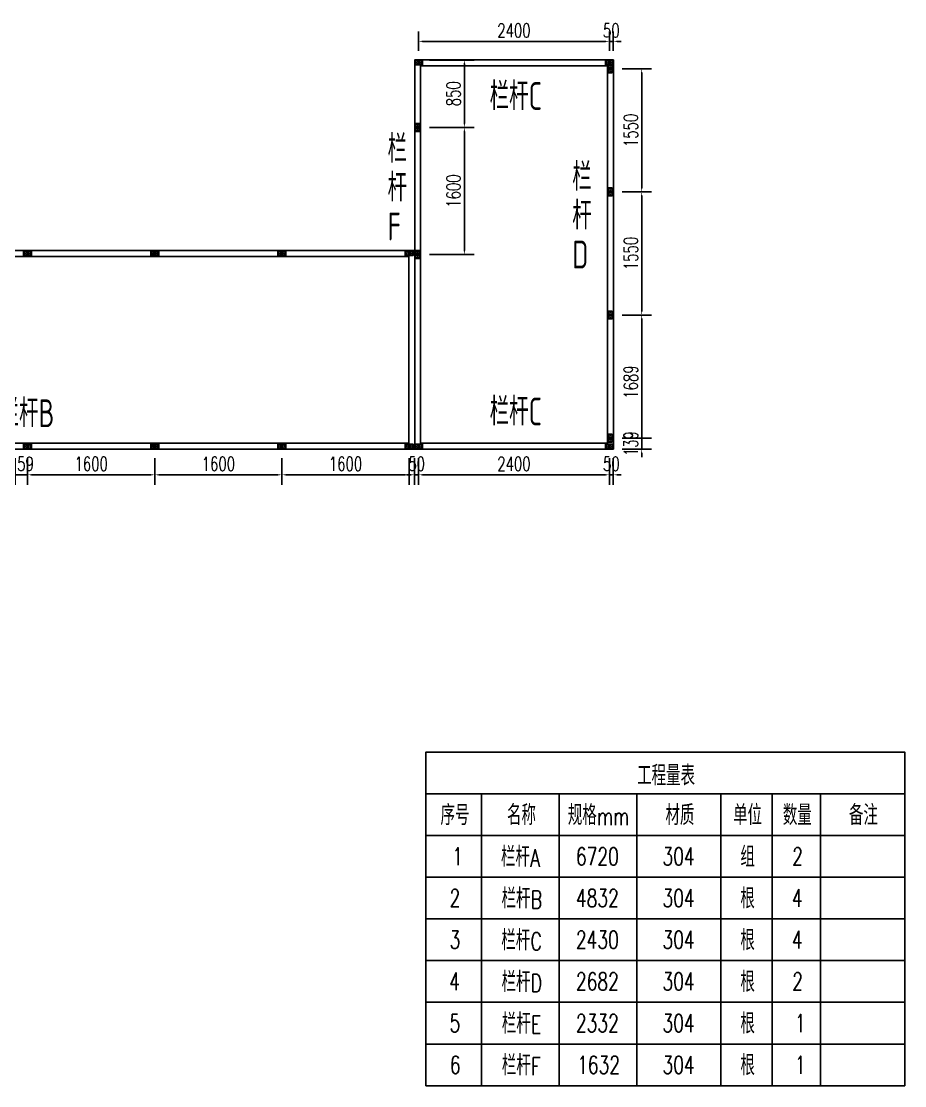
# Model space of a CAD drawing. Header units: millimetres. Extents: x -1443632 to -1307761, y 1430256 to 1527696.
# Drawn here: x -1401009 to -1389892, y 1443259 to 1456661 of the extents above; entities that cross this region are included whole.
import ezdxf

# ---------------------------------------------------------------- set-up
doc = ezdxf.new("R2010")
doc.units = ezdxf.units.MM
doc.header["$LTSCALE"] = 10
doc.layers.get('0').update_dxf_attribs({"linetype": 'CONTINUOUS'})
doc.layers.get('DEFPOINTS').update_dxf_attribs({"linetype": 'CONTINUOUS'})
for name, color, linetype in [('BALCONY', 6, 'CONTINUOUS'), ('W-PLASTIC_RAILINGS塑木栏杆', 6, 'CONTINUOUS'), ('W-STEEL_FRAME钢架', 3, 'CONTINUOUS'), ('景-通用-文字', 7, 'CONTINUOUS')]:
    doc.layers.add(name, color=color, linetype=linetype)
doc.styles.add('_TCH_TAB', font='SIMPLEX', dxfattribs={"bigfont": 'GBCBIG'})
doc.styles.get("Standard").update_dxf_attribs({"font": 'tssdeng.shx', "width": 0.7, "bigfont": 'hztxt.shx'})
doc.styles.add('STANDARD_T3', font='simplex.shx', dxfattribs={"width": 0.7, "bigfont": 'gbcbig.shx'})
doc.dimstyles.new('W&&50', dxfattribs={"dimtxt": 175, "dimasz": 50, "dimexe": 125, "dimexo": 150, "dimgap": 50, "dimtad": 1, "dimdec": 0, "dimzin": 0, "dimdsep": 46, "dimtxsty": 'STANDARD_T3', "dimcen": 0.09, "dimclrd": 1, "dimclre": 1, "dimclrt": 7, "dimazin": 2, "dimtfac": 1, "dimtdec": 0, "dimtix": 1, "dimtmove": 2, "dimatfit": 3, "dimfxl": 0, "dimtolj": 1, "dimtzin": 0, "dimarcsym": 0})

# ---------------------------------------------------------------- blocks, each defined once
blk = doc.blocks.new('立柱')
at = {"layer": 'BALCONY'}
h = blk.add_hatch(color=256, dxfattribs=at)
h.dxf.hatch_style = 1
h.paths.add_polyline_path([(-16, 0, 1), (16, 0, 1)])
at = {"layer": '景-通用-文字'}
h = blk.add_hatch(dxfattribs=at)
h.set_pattern_fill('ANGLE', color=256, scale=100)
h.set_pattern_definition([(0, (-1515250, -2347552.7), (0, 349.25), [254, -95.25]), (90, (-1515250, -2347552.7), (-349.25, 2e-14), [254, -95.25])])
h.paths.add_polyline_path([(-16, 0, 1), (16, 0, 1)])
at = {"layer": 'W-PLASTIC_RAILINGS塑木栏杆'}
blk.add_circle((0, 0), 16, dxfattribs=at)
blk = doc.blocks.new('*U736')
at = {"layer": '景-通用-文字', "color": 3, "xscale": -1}
blk.add_blockref('立柱', (0, 0), dxfattribs=at)
blk = doc.blocks.new('*U746')
at = {"layer": '景-通用-文字', "color": 0, "linetype": 'ByBlock', "lineweight": -2, "transparency": 16777216}
for p in [(0, 0), (0, -1600)]:
    blk.add_blockref('*U736', p, dxfattribs=at)
blk = doc.blocks.new('*U764')
at = {"layer": '景-通用-文字', "color": 3}
blk.add_blockref('立柱', (0, 0), dxfattribs=at)
blk = doc.blocks.new('*U765')
at = {"layer": '景-通用-文字', "color": 0, "linetype": 'ByBlock', "lineweight": -2, "transparency": 16777216}
for p in [(0, 0), (1600, 0), (3200, 0), (4800, 0)]:
    blk.add_blockref('*U764', p, dxfattribs=at)
blk = doc.blocks.new('栏杆底座')
at = {"color": 3}
blk.add_lwpolyline([(0, -50), (100, -50), (100, 0), (0, 0)], close=True, dxfattribs=at)
for centre in [(15, -25), (85, -25)]:
    blk.add_circle(centre, 6, dxfattribs=at)
blk = doc.blocks.new('*U723')
at = {"layer": '景-通用-文字', "xscale": -1, "rotation": 180}
blk.add_blockref('栏杆底座', (-50, -25), dxfattribs=at)
blk = doc.blocks.new('*U724')
at = {"layer": '景-通用-文字', "color": 0, "linetype": 'ByBlock', "lineweight": -2, "transparency": 16777216}
for p in [(0, 0), (1600, 0), (3200, 0), (4800, 0)]:
    blk.add_blockref('*U723', p, dxfattribs=at)
blk = doc.blocks.new('*U750')
at = {"layer": '景-通用-文字', "color": 3}
blk.add_blockref('立柱', (0, 0), dxfattribs=at)
blk = doc.blocks.new('*U751')
at = {"layer": '景-通用-文字', "color": 0, "linetype": 'ByBlock', "lineweight": -2, "transparency": 16777216}
for p in [(0, 0), (1600, 0), (3200, 0), (4800, 0)]:
    blk.add_blockref('*U750', p, dxfattribs=at)
blk = doc.blocks.new('*U754')
at = {"layer": '景-通用-文字', "xscale": -1, "rotation": 180}
blk.add_blockref('栏杆底座', (-50, -25), dxfattribs=at)
blk = doc.blocks.new('*U755')
at = {"layer": '景-通用-文字', "color": 0, "linetype": 'ByBlock', "lineweight": -2, "transparency": 16777216}
for p in [(0, 0), (1600, 0), (3200, 0), (4800, 0)]:
    blk.add_blockref('*U754', p, dxfattribs=at)
blk = doc.blocks.new('*U758')
at = {"layer": '景-通用-文字', "color": 3}
blk.add_blockref('立柱', (0, 0), dxfattribs=at)
blk = doc.blocks.new('*U759')
at = {"layer": '景-通用-文字', "color": 0, "linetype": 'ByBlock', "lineweight": -2, "transparency": 16777216}
for p in [(0, 0), (2400, 0)]:
    blk.add_blockref('*U758', p, dxfattribs=at)
blk = doc.blocks.new('*U702')
at = {"layer": '景-通用-文字', "color": 3}
blk.add_blockref('立柱', (0, 0), dxfattribs=at)
blk = doc.blocks.new('*U703')
at = {"color": 0, "linetype": 'ByBlock', "lineweight": -2, "transparency": 16777216}
for p in [(0, 4650), (0, 3100), (0, 1550), (0, 0)]:
    blk.add_blockref('*U702', p, dxfattribs=at)
blk = doc.blocks.new('*U704')
at = {"layer": '景-通用-文字', "color": 3}
blk.add_blockref('立柱', (0, 0), dxfattribs=at)
blk = doc.blocks.new('*U705')
at = {"layer": '景-通用-文字', "color": 0, "linetype": 'ByBlock', "lineweight": -2, "transparency": 16777216}
for p in [(0, 0), (2400, 0)]:
    blk.add_blockref('*U704', p, dxfattribs=at)
blk = doc.blocks.new('*D796')
at = {"layer": 'DEFPOINTS', "color": 0, "transparency": 16777216}
for p in [(-1401088, 1451312), (-1400929, 1451312), (-1400929, 1450951)]:
    blk.add_point(p, dxfattribs=at)
at = {"layer": '景-通用-文字', "color": 1, "lineweight": -2, "transparency": 16777216}
for p, q in [((-1401088, 1451162), (-1401088, 1450826)), ((-1400929, 1451162), (-1400929, 1450826)), ((-1401138, 1450951), (-1401188, 1450951)), ((-1401088, 1450951), (-1400929, 1450951)), ((-1400879, 1450951), (-1400829, 1450951))]:
    blk.add_line(p, q, dxfattribs=at)
at = {"layer": '景-通用-文字', "color": 1, "transparency": 16777216}
for points in [[(-1401138, 1450959), (-1401138, 1450943), (-1401088, 1450951)], [(-1400879, 1450959), (-1400879, 1450943), (-1400929, 1450951)]]:
    blk.add_solid(points, dxfattribs=at)
at = {"layer": '景-通用-文字', "color": 7, "transparency": 16777216, "insert": (-1401009, 1451088), "char_height": 175, "attachment_point": 5, "style": 'STANDARD_T3'}
blk.add_mtext('\\A1;159', dxfattribs=at)
blk = doc.blocks.new('*D797')
at = {"layer": 'DEFPOINTS', "color": 0, "transparency": 16777216}
for p in [(-1400929, 1451312), (-1399329, 1451312), (-1399329, 1450951)]:
    blk.add_point(p, dxfattribs=at)
at = {"layer": '景-通用-文字', "color": 1, "lineweight": -2, "transparency": 16777216}
for p, q in [((-1400929, 1451162), (-1400929, 1450826)), ((-1399329, 1451162), (-1399329, 1450826)), ((-1400879, 1450951), (-1399379, 1450951))]:
    blk.add_line(p, q, dxfattribs=at)
at = {"layer": '景-通用-文字', "color": 1, "transparency": 16777216}
for points in [[(-1400879, 1450959), (-1400879, 1450943), (-1400929, 1450951)], [(-1399379, 1450959), (-1399379, 1450943), (-1399329, 1450951)]]:
    blk.add_solid(points, dxfattribs=at)
at = {"layer": '景-通用-文字', "color": 7, "transparency": 16777216, "insert": (-1400129, 1451088), "char_height": 175, "attachment_point": 5, "style": 'STANDARD_T3'}
blk.add_mtext('\\A1;1600', dxfattribs=at)
blk = doc.blocks.new('*D798')
at = {"layer": 'DEFPOINTS', "color": 0, "transparency": 16777216}
for p in [(-1399329, 1451312), (-1397729, 1451312), (-1397729, 1450951)]:
    blk.add_point(p, dxfattribs=at)
at = {"layer": '景-通用-文字', "color": 1, "lineweight": -2, "transparency": 16777216}
for p, q in [((-1399329, 1451162), (-1399329, 1450826)), ((-1397729, 1451162), (-1397729, 1450826)), ((-1399279, 1450951), (-1397779, 1450951))]:
    blk.add_line(p, q, dxfattribs=at)
at = {"layer": '景-通用-文字', "color": 1, "transparency": 16777216}
for points in [[(-1399279, 1450959), (-1399279, 1450943), (-1399329, 1450951)], [(-1397779, 1450959), (-1397779, 1450943), (-1397729, 1450951)]]:
    blk.add_solid(points, dxfattribs=at)
at = {"layer": '景-通用-文字', "color": 7, "transparency": 16777216, "insert": (-1398529, 1451088), "char_height": 175, "attachment_point": 5, "style": 'STANDARD_T3'}
blk.add_mtext('\\A1;1600', dxfattribs=at)
blk = doc.blocks.new('*D799')
at = {"layer": 'DEFPOINTS', "color": 0, "transparency": 16777216}
for p in [(-1397729, 1451312), (-1396129, 1451312), (-1396129, 1450951)]:
    blk.add_point(p, dxfattribs=at)
at = {"layer": '景-通用-文字', "color": 1, "lineweight": -2, "transparency": 16777216}
for p, q in [((-1397729, 1451162), (-1397729, 1450826)), ((-1396129, 1451162), (-1396129, 1450826)), ((-1397679, 1450951), (-1396179, 1450951))]:
    blk.add_line(p, q, dxfattribs=at)
at = {"layer": '景-通用-文字', "color": 1, "transparency": 16777216}
for points in [[(-1397679, 1450959), (-1397679, 1450943), (-1397729, 1450951)], [(-1396179, 1450959), (-1396179, 1450943), (-1396129, 1450951)]]:
    blk.add_solid(points, dxfattribs=at)
at = {"layer": '景-通用-文字', "color": 7, "transparency": 16777216, "insert": (-1396929, 1451088), "char_height": 175, "attachment_point": 5, "style": 'STANDARD_T3'}
blk.add_mtext('\\A1;1600', dxfattribs=at)
blk = doc.blocks.new('*D800')
at = {"layer": 'DEFPOINTS', "color": 0, "transparency": 16777216}
for p in [(-1396059, 1451311), (-1396009, 1451311), (-1396009, 1450951)]:
    blk.add_point(p, dxfattribs=at)
at = {"layer": '景-通用-文字', "color": 1, "lineweight": -2, "transparency": 16777216}
for p, q in [((-1396059, 1451161), (-1396059, 1450826)), ((-1396009, 1451161), (-1396009, 1450826)), ((-1396109, 1450951), (-1396159, 1450951)), ((-1396059, 1450951), (-1396009, 1450951)), ((-1395959, 1450951), (-1395909, 1450951))]:
    blk.add_line(p, q, dxfattribs=at)
at = {"layer": '景-通用-文字', "color": 1, "transparency": 16777216}
for points in [[(-1396109, 1450959), (-1396109, 1450943), (-1396059, 1450951)], [(-1395959, 1450959), (-1395959, 1450943), (-1396009, 1450951)]]:
    blk.add_solid(points, dxfattribs=at)
at = {"layer": '景-通用-文字', "color": 7, "transparency": 16777216, "insert": (-1396034, 1451088), "char_height": 175, "attachment_point": 5, "style": 'STANDARD_T3'}
blk.add_mtext('\\A1;50', dxfattribs=at)
blk = doc.blocks.new('*D801')
at = {"layer": 'DEFPOINTS', "color": 0, "transparency": 16777216}
for p in [(-1396009, 1451311), (-1393609, 1451311), (-1393609, 1450951)]:
    blk.add_point(p, dxfattribs=at)
at = {"layer": '景-通用-文字', "color": 1, "lineweight": -2, "transparency": 16777216}
for p, q in [((-1396009, 1451161), (-1396009, 1450826)), ((-1393609, 1451161), (-1393609, 1450826)), ((-1395959, 1450951), (-1393659, 1450951))]:
    blk.add_line(p, q, dxfattribs=at)
at = {"layer": '景-通用-文字', "color": 1, "transparency": 16777216}
for points in [[(-1395959, 1450959), (-1395959, 1450943), (-1396009, 1450951)], [(-1393659, 1450959), (-1393659, 1450943), (-1393609, 1450951)]]:
    blk.add_solid(points, dxfattribs=at)
at = {"layer": '景-通用-文字', "color": 7, "transparency": 16777216, "insert": (-1394809, 1451088), "char_height": 175, "attachment_point": 5, "style": 'STANDARD_T3'}
blk.add_mtext('\\A1;2400', dxfattribs=at)
blk = doc.blocks.new('*D802')
at = {"layer": 'DEFPOINTS', "color": 0, "transparency": 16777216}
for p in [(-1393609, 1451311), (-1393559, 1451311), (-1393559, 1450951)]:
    blk.add_point(p, dxfattribs=at)
at = {"layer": '景-通用-文字', "color": 1, "lineweight": -2, "transparency": 16777216}
for p, q in [((-1393609, 1451161), (-1393609, 1450826)), ((-1393559, 1451161), (-1393559, 1450826)), ((-1393659, 1450951), (-1393709, 1450951)), ((-1393609, 1450951), (-1393559, 1450951)), ((-1393509, 1450951), (-1393459, 1450951))]:
    blk.add_line(p, q, dxfattribs=at)
at = {"layer": '景-通用-文字', "color": 1, "transparency": 16777216}
for points in [[(-1393659, 1450959), (-1393659, 1450943), (-1393609, 1450951)], [(-1393509, 1450959), (-1393509, 1450943), (-1393559, 1450951)]]:
    blk.add_solid(points, dxfattribs=at)
at = {"layer": '景-通用-文字', "color": 7, "transparency": 16777216, "insert": (-1393584, 1451088), "char_height": 175, "attachment_point": 5, "style": 'STANDARD_T3'}
blk.add_mtext('\\A1;50', dxfattribs=at)
blk = doc.blocks.new('*D803')
at = {"layer": 'DEFPOINTS', "color": 0, "transparency": 16777216}
for p in [(-1393599, 1451413), (-1393599, 1451274), (-1393202, 1451274)]:
    blk.add_point(p, dxfattribs=at)
at = {"layer": '景-通用-文字', "color": 1, "lineweight": -2, "transparency": 16777216}
for p, q in [((-1393449, 1451413), (-1393077, 1451413)), ((-1393202, 1451463), (-1393202, 1451513)), ((-1393202, 1451413), (-1393202, 1451274)), ((-1393449, 1451274), (-1393077, 1451274)), ((-1393202, 1451224), (-1393202, 1451174))]:
    blk.add_line(p, q, dxfattribs=at)
at = {"layer": '景-通用-文字', "color": 1, "transparency": 16777216}
for points in [[(-1393210, 1451463), (-1393194, 1451463), (-1393202, 1451413)], [(-1393210, 1451224), (-1393194, 1451224), (-1393202, 1451274)]]:
    blk.add_solid(points, dxfattribs=at)
at = {"layer": '景-通用-文字', "color": 7, "transparency": 16777216, "insert": (-1393340, 1451344), "char_height": 175, "attachment_point": 5, "rotation": 90, "style": 'STANDARD_T3'}
blk.add_mtext('\\A1;139', dxfattribs=at)
blk = doc.blocks.new('*D804')
at = {"layer": 'DEFPOINTS', "color": 0, "transparency": 16777216}
for p in [(-1393599, 1452963), (-1393202, 1452963), (-1393599, 1451274)]:
    blk.add_point(p, dxfattribs=at)
at = {"layer": '景-通用-文字', "color": 1, "lineweight": -2, "transparency": 16777216}
for p, q in [((-1393449, 1452963), (-1393077, 1452963)), ((-1393202, 1451324), (-1393202, 1452913)), ((-1393449, 1451274), (-1393077, 1451274))]:
    blk.add_line(p, q, dxfattribs=at)
at = {"layer": '景-通用-文字', "color": 1, "transparency": 16777216}
for points in [[(-1393210, 1452913), (-1393194, 1452913), (-1393202, 1452963)], [(-1393210, 1451324), (-1393194, 1451324), (-1393202, 1451274)]]:
    blk.add_solid(points, dxfattribs=at)
at = {"layer": '景-通用-文字', "color": 7, "transparency": 16777216, "insert": (-1393340, 1452119), "char_height": 175, "attachment_point": 5, "rotation": 90, "style": 'STANDARD_T3'}
blk.add_mtext('\\A1;1689', dxfattribs=at)
blk = doc.blocks.new('*D805')
at = {"layer": 'DEFPOINTS', "color": 0, "transparency": 16777216}
for p in [(-1393599, 1454513), (-1393202, 1454513), (-1393599, 1452963)]:
    blk.add_point(p, dxfattribs=at)
at = {"layer": '景-通用-文字', "color": 1, "lineweight": -2, "transparency": 16777216}
for p, q in [((-1393449, 1454513), (-1393077, 1454513)), ((-1393202, 1453013), (-1393202, 1454463)), ((-1393449, 1452963), (-1393077, 1452963))]:
    blk.add_line(p, q, dxfattribs=at)
at = {"layer": '景-通用-文字', "color": 1, "transparency": 16777216}
for points in [[(-1393210, 1454463), (-1393194, 1454463), (-1393202, 1454513)], [(-1393210, 1453013), (-1393194, 1453013), (-1393202, 1452963)]]:
    blk.add_solid(points, dxfattribs=at)
at = {"layer": '景-通用-文字', "color": 7, "transparency": 16777216, "insert": (-1393340, 1453738), "char_height": 175, "attachment_point": 5, "rotation": 90, "style": 'STANDARD_T3'}
blk.add_mtext('\\A1;1550', dxfattribs=at)
blk = doc.blocks.new('*D806')
at = {"layer": 'DEFPOINTS', "color": 0, "transparency": 16777216}
for p in [(-1393599, 1456063), (-1393202, 1456063), (-1393599, 1454513)]:
    blk.add_point(p, dxfattribs=at)
at = {"layer": '景-通用-文字', "color": 1, "lineweight": -2, "transparency": 16777216}
for p, q in [((-1393449, 1456063), (-1393077, 1456063)), ((-1393202, 1454563), (-1393202, 1456013)), ((-1393449, 1454513), (-1393077, 1454513))]:
    blk.add_line(p, q, dxfattribs=at)
at = {"layer": '景-通用-文字', "color": 1, "transparency": 16777216}
for points in [[(-1393210, 1456013), (-1393194, 1456013), (-1393202, 1456063)], [(-1393210, 1454563), (-1393194, 1454563), (-1393202, 1454513)]]:
    blk.add_solid(points, dxfattribs=at)
at = {"layer": '景-通用-文字', "color": 7, "transparency": 16777216, "insert": (-1393340, 1455288), "char_height": 175, "attachment_point": 5, "rotation": 90, "style": 'STANDARD_T3'}
blk.add_mtext('\\A1;1550', dxfattribs=at)
blk = doc.blocks.new('*D807')
at = {"layer": 'DEFPOINTS', "color": 0, "transparency": 16777216}
for p in [(-1393559, 1456409), (-1393609, 1456138), (-1393559, 1456138)]:
    blk.add_point(p, dxfattribs=at)
at = {"layer": '景-通用-文字', "color": 1, "lineweight": -2, "transparency": 16777216}
for p, q in [((-1393609, 1456288), (-1393609, 1456534)), ((-1393559, 1456288), (-1393559, 1456534)), ((-1393659, 1456409), (-1393709, 1456409)), ((-1393609, 1456409), (-1393559, 1456409)), ((-1393509, 1456409), (-1393459, 1456409))]:
    blk.add_line(p, q, dxfattribs=at)
at = {"layer": '景-通用-文字', "color": 1, "transparency": 16777216}
for points in [[(-1393659, 1456417), (-1393659, 1456401), (-1393609, 1456409)], [(-1393509, 1456417), (-1393509, 1456401), (-1393559, 1456409)]]:
    blk.add_solid(points, dxfattribs=at)
at = {"layer": '景-通用-文字', "color": 7, "transparency": 16777216, "insert": (-1393584, 1456547), "char_height": 175, "attachment_point": 5, "style": 'STANDARD_T3'}
blk.add_mtext('\\A1;50', dxfattribs=at)
blk = doc.blocks.new('*D808')
at = {"layer": 'DEFPOINTS', "color": 0, "transparency": 16777216}
for p in [(-1396009, 1456409), (-1396009, 1456138), (-1393609, 1456138)]:
    blk.add_point(p, dxfattribs=at)
at = {"layer": '景-通用-文字', "color": 1, "lineweight": -2, "transparency": 16777216}
for p, q in [((-1396009, 1456288), (-1396009, 1456534)), ((-1393609, 1456288), (-1393609, 1456534)), ((-1393659, 1456409), (-1395959, 1456409))]:
    blk.add_line(p, q, dxfattribs=at)
at = {"layer": '景-通用-文字', "color": 1, "transparency": 16777216}
for points in [[(-1395959, 1456417), (-1395959, 1456401), (-1396009, 1456409)], [(-1393659, 1456417), (-1393659, 1456401), (-1393609, 1456409)]]:
    blk.add_solid(points, dxfattribs=at)
at = {"layer": '景-通用-文字', "color": 7, "transparency": 16777216, "insert": (-1394809, 1456547), "char_height": 175, "attachment_point": 5, "style": 'STANDARD_T3'}
blk.add_mtext('\\A1;2400', dxfattribs=at)
blk = doc.blocks.new('*D809')
at = {"layer": 'DEFPOINTS', "color": 0, "transparency": 16777216}
for p in [(-1396022, 1456174), (-1395433, 1456174), (-1396022, 1455324)]:
    blk.add_point(p, dxfattribs=at)
at = {"layer": '景-通用-文字', "color": 1, "lineweight": -2, "transparency": 16777216}
for p, q in [((-1395872, 1456174), (-1395308, 1456174)), ((-1395433, 1455374), (-1395433, 1456124)), ((-1395872, 1455324), (-1395308, 1455324))]:
    blk.add_line(p, q, dxfattribs=at)
at = {"layer": '景-通用-文字', "color": 1, "transparency": 16777216}
for points in [[(-1395442, 1456124), (-1395425, 1456124), (-1395433, 1456174)], [(-1395442, 1455374), (-1395425, 1455374), (-1395433, 1455324)]]:
    blk.add_solid(points, dxfattribs=at)
at = {"layer": '景-通用-文字', "color": 7, "transparency": 16777216, "insert": (-1395571, 1455749), "char_height": 175, "attachment_point": 5, "rotation": 90, "style": 'STANDARD_T3'}
blk.add_mtext('\\A1;850', dxfattribs=at)
blk = doc.blocks.new('*D766')
at = {"layer": 'DEFPOINTS', "color": 0, "transparency": 16777216}
for p in [(-1396022, 1455324), (-1396022, 1453724), (-1395433, 1453724)]:
    blk.add_point(p, dxfattribs=at)
at = {"layer": '景-通用-文字', "color": 1, "lineweight": -2, "transparency": 16777216}
for p, q in [((-1395872, 1455324), (-1395308, 1455324)), ((-1395433, 1455274), (-1395433, 1453774)), ((-1395872, 1453724), (-1395308, 1453724))]:
    blk.add_line(p, q, dxfattribs=at)
at = {"layer": '景-通用-文字', "color": 1, "transparency": 16777216}
for points in [[(-1395442, 1455274), (-1395425, 1455274), (-1395433, 1455324)], [(-1395442, 1453774), (-1395425, 1453774), (-1395433, 1453724)]]:
    blk.add_solid(points, dxfattribs=at)
at = {"layer": '景-通用-文字', "color": 7, "transparency": 16777216, "insert": (-1395571, 1454524), "char_height": 175, "attachment_point": 5, "rotation": 90, "style": 'STANDARD_T3'}
blk.add_mtext('\\A1;1600', dxfattribs=at)

msp = doc.modelspace()

# ---------------------------------------------------------------- linework, layer by layer
msp.add_lwpolyline([(-1395917.6, 1443258.6), (-1389892.2, 1443258.6), (-1389892.2, 1447458.6), (-1395917.6, 1447458.6)], close=True)
for points in [[(-1395917.6, 1446933.6), (-1389892.2, 1446933.6)], [(-1395216.7, 1446933.6), (-1395216.7, 1443258.6)], [(-1394240.2, 1446933.6), (-1394240.2, 1443258.6)], [(-1393263.6, 1446933.6), (-1393263.6, 1443258.6)], [(-1392204.4, 1446933.6), (-1392204.4, 1443258.6)], [(-1391559.4, 1446933.6), (-1391559.4, 1443258.6)], [(-1390951.5, 1446933.6), (-1390951.5, 1443258.6)], [(-1395917.6, 1446408.6), (-1389892.2, 1446408.6)], [(-1395917.6, 1445883.6), (-1389892.2, 1445883.6)], [(-1395917.6, 1445358.6), (-1389892.2, 1445358.6)], [(-1395917.6, 1444833.6), (-1389892.2, 1444833.6)], [(-1395917.6, 1444308.6), (-1389892.2, 1444308.6)], [(-1395917.6, 1443783.6), (-1389892.2, 1443783.6)]]:
    msp.add_lwpolyline(points)
at = {"layer": 'W-STEEL_FRAME钢架'}
msp.add_lwpolyline([(-1415358.7, 1456174.5), (-1412858.7, 1456174.5), (-1412858.7, 1453774.5), (-1396058.7, 1453774.5), (-1396058.7, 1456174.5), (-1393558.7, 1456174.5), (-1393558.7, 1451274.5), (-1415358.7, 1451274.5), (-1415358.7, 1456174.5)], dxfattribs=at)
for points in [[(-1393558.7, 1451274.5), (-1396058.7, 1451274.5), (-1396058.7, 1456174.5), (-1393558.7, 1456174.5)], [(-1393633.7, 1451349.5), (-1395983.7, 1451349.5), (-1395983.7, 1456099.5), (-1393633.7, 1456099.5)], [(-1412858.7, 1451274.5), (-1396058.7, 1451274.5), (-1396058.7, 1453774.5), (-1412858.7, 1453774.5)], [(-1396058.7, 1453774.5), (-1405958.7, 1453774.5), (-1405958.7, 1451274.5), (-1396058.7, 1451274.5)], [(-1396133.7, 1453699.5), (-1405883.7, 1453699.5), (-1405883.7, 1451349.5), (-1396133.7, 1451349.5)]]:
    msp.add_lwpolyline(points, close=True, dxfattribs=at)

# ---------------------------------------------------------------- block references
at = {"xscale": -1}
msp.add_blockref('*U703', (-1393599.2, 1451413.1), dxfattribs=at)
at = {"layer": '景-通用-文字', "xscale": -1}
for name, p in [('栏杆底座', (-1395958.7, 1456163.1)), ('栏杆底座', (-1393558.7, 1456163.1)), ('*U724', (-1396129.1, 1453737))]:
    msp.add_blockref(name, p, dxfattribs=at)
at = {"layer": '景-通用-文字', "color": 3, "xscale": -1}
for name, p in [('*U705', (-1393608.7, 1456138.1)), ('*U765', (-1396129.1, 1453737))]:
    msp.add_blockref(name, p, dxfattribs=at)
at = {"layer": '景-通用-文字', "xscale": -1, "rotation": 90}
for p in [(-1393624.2, 1456113.1), (-1396046.8, 1455374.5), (-1393624.2, 1454563.1), (-1396046.8, 1453773.5), (-1393624.2, 1453013.1), (-1393624.2, 1451463.1)]:
    msp.add_blockref('栏杆底座', p, dxfattribs=at)
at = {"layer": '景-通用-文字', "color": 3}
msp.add_blockref('*U746', (-1396021.8, 1455324.5), dxfattribs=at)
at = {"layer": '景-通用-文字', "rotation": 180}
for name, p in [('*U755', (-1396129.1, 1451312)), ('栏杆底座', (-1395958.7, 1451285.9)), ('栏杆底座', (-1393558.7, 1451285.9))]:
    msp.add_blockref(name, p, dxfattribs=at)
at = {"layer": '景-通用-文字', "color": 3, "rotation": 180}
for name, p in [('*U751', (-1396129.1, 1451312)), ('*U759', (-1393608.7, 1451310.9))]:
    msp.add_blockref(name, p, dxfattribs=at)

# ---------------------------------------------------------------- texts
at = {"style": '_TCH_TAB'}
for s, height, p in [('工程量表', 253.19, (-1393259.6, 1447038.6)), ('序号', 253.19, (-1395733.3, 1446539.9)), ('名称', 253.19, (-1394897.4, 1446539.9)), ('规格', 253.19, (-1394131.2, 1446539.9)), ('材质', 253.19, (-1392902.9, 1446539.9)), ('单位', 253.19, (-1392052.2, 1446539.9)), ('数量', 253.19, (-1391425.8, 1446539.9)), ('备注', 253.19, (-1390593.6, 1446539.9)), ('栏杆', 253.19, (-1394972.8, 1446014.9)), ('组', 253.2, (-1391960, 1446014.9)), ('栏杆', 253.19, (-1394965.3, 1445489.9)), ('根', 253.2, (-1391960, 1445489.9)), ('栏杆', 253.19, (-1394969, 1444964.9)), ('根', 253.2, (-1391960, 1444964.9)), ('栏杆', 253.19, (-1394965.3, 1444439.9)), ('根', 253.2, (-1391960, 1444439.9)), ('栏杆', 253.19, (-1394961.5, 1443914.9)), ('根', 253.2, (-1391960, 1443914.9)), ('栏杆', 253.19, (-1394961.5, 1443389.9)), ('根', 253.2, (-1391960, 1443389.9))]:
    msp.add_text(s, height=height, dxfattribs=at).set_placement(p)
at = {"style": '_TCH_TAB', "width": 0.705882}
for s, height, p in [('mm', 223.12, (-1393762.6, 1446539.9)), ('1', 223.1, (-1395585.9, 1446034.6)), ('A', 223.1, (-1394604.2, 1446014.9)), ('6720', 223.12, (-1394029.4, 1446034.6)), ('304', 223.12, (-1392940.2, 1446034.6)), ('2', 223.1, (-1391308, 1446034.6)), ('2', 223.1, (-1395619.6, 1445509.6)), ('B', 223.1, (-1394596.7, 1445489.9)), ('4832', 223.12, (-1394029.4, 1445509.6)), ('304', 223.12, (-1392940.2, 1445509.6)), ('4', 223.1, (-1391311.7, 1445509.6)), ('3', 223.1, (-1395619.6, 1444984.6)), ('C', 223.1, (-1394600.4, 1444964.9)), ('2430', 223.12, (-1394029.4, 1444984.6)), ('304', 223.12, (-1392940.2, 1444984.6)), ('4', 223.1, (-1391311.7, 1444984.6)), ('4', 223.1, (-1395623.4, 1444459.6)), ('D', 223.1, (-1394596.7, 1444439.9)), ('2682', 223.12, (-1394029.4, 1444459.6)), ('304', 223.12, (-1392940.2, 1444459.6)), ('2', 223.1, (-1391308, 1444459.6)), ('5', 223.1, (-1395619.6, 1443934.6)), ('E', 223.1, (-1394592.9, 1443914.9)), ('2332', 223.12, (-1394029.4, 1443934.6)), ('304', 223.12, (-1392940.2, 1443934.6)), ('1', 223.1, (-1391274.2, 1443934.6)), ('6', 223.1, (-1395615.9, 1443409.6)), ('1632', 223.12, (-1394014.4, 1443409.6)), ('304', 223.12, (-1392940.2, 1443409.6)), ('1', 223.1, (-1391274.2, 1443409.6)), ('F', 223.1, (-1394592.9, 1443389.9))]:
    msp.add_text(s, height=height, dxfattribs=at).set_placement(p)
at = {"layer": '景-通用-文字', "width": 0.7}
for s, p in [('栏杆', (-1395115, 1455545.6)), ('C', (-1394625, 1455545.6)), ('栏', (-1396399.7, 1454882.1)), ('栏', (-1394075.2, 1454529.8)), ('杆', (-1396399.7, 1454392.1)), ('杆', (-1394075.2, 1454039.8)), ('F', (-1396399.7, 1453902.1)), ('D', (-1394075.2, 1453549.8)), ('栏杆', (-1401282, 1451550.9)), ('栏杆', (-1395115, 1451573.2)), ('B', (-1400792, 1451550.9)), ('C', (-1394625, 1451573.2))]:
    msp.add_text(s, height=350, dxfattribs=at).set_placement(p)

# ---------------------------------------------------------------- dimensions: what is measured, and where the dimension line sits
at = {"layer": '景-通用-文字'}
for base, p1, p2, picture, middle in [((-1396008.7, 1456409.2), (-1393608.7, 1456138.1), (-1396008.7, 1456138.1), '*D808', (-1394808.7, 1456546.7)), ((-1393558.7, 1456409.2), (-1393608.7, 1456138.1), (-1393558.7, 1456138.1), '*D807', (-1393583.7, 1456546.7)), ((-1400929.1, 1450950.9), (-1401088.4, 1451312), (-1400929.1, 1451312), '*D796', (-1401008.7, 1451088.4)), ((-1399329.1, 1450950.9), (-1400929.1, 1451312), (-1399329.1, 1451312), '*D797', (-1400129.1, 1451088.4)), ((-1397729.1, 1450950.9), (-1399329.1, 1451312), (-1397729.1, 1451312), '*D798', (-1398529.1, 1451088.4)), ((-1396129.1, 1450950.9), (-1397729.1, 1451312), (-1396129.1, 1451312), '*D799', (-1396929.1, 1451088.4)), ((-1396008.7, 1450950.9), (-1396058.7, 1451310.9), (-1396008.7, 1451310.9), '*D800', (-1396033.7, 1451088.4)), ((-1393608.7, 1450950.9), (-1396008.7, 1451310.9), (-1393608.7, 1451310.9), '*D801', (-1394808.7, 1451088.4)), ((-1393558.7, 1450950.9), (-1393608.7, 1451310.9), (-1393558.7, 1451310.9), '*D802', (-1393583.7, 1451088.4))]:
    dim = msp.add_linear_dim(base=base, p1=p1, p2=p2, dimstyle='W&&50', dxfattribs=at)
    dim.commit()
    dim.dimension.update_dxf_attribs({"geometry": picture, "text_midpoint": middle})
for base, p1, p2, picture, middle in [((-1395433.3, 1456174.5), (-1396021.8, 1455324.5), (-1396021.8, 1456174.5), '*D809', (-1395570.8, 1455749.5)), ((-1393202, 1456063.1), (-1393599.2, 1454513.1), (-1393599.2, 1456063.1), '*D806', (-1393339.5, 1455288.1)), ((-1395433.3, 1453724.5), (-1396021.8, 1455324.5), (-1396021.8, 1453724.5), '*D766', (-1395570.8, 1454524.5)), ((-1393202, 1454513.1), (-1393599.2, 1452963.1), (-1393599.2, 1454513.1), '*D805', (-1393339.5, 1453738.1)), ((-1393202, 1452963.1), (-1393599.2, 1451274.5), (-1393599.2, 1452963.1), '*D804', (-1393339.5, 1452118.8)), ((-1393202, 1451274.5), (-1393599.2, 1451413.1), (-1393599.2, 1451274.5), '*D803', (-1393339.5, 1451343.8))]:
    dim = msp.add_linear_dim(base=base, p1=p1, p2=p2, angle=90, dimstyle='W&&50', dxfattribs=at)
    dim.commit()
    dim.dimension.update_dxf_attribs({"geometry": picture, "text_midpoint": middle})

doc.saveas('drawing.dxf')
